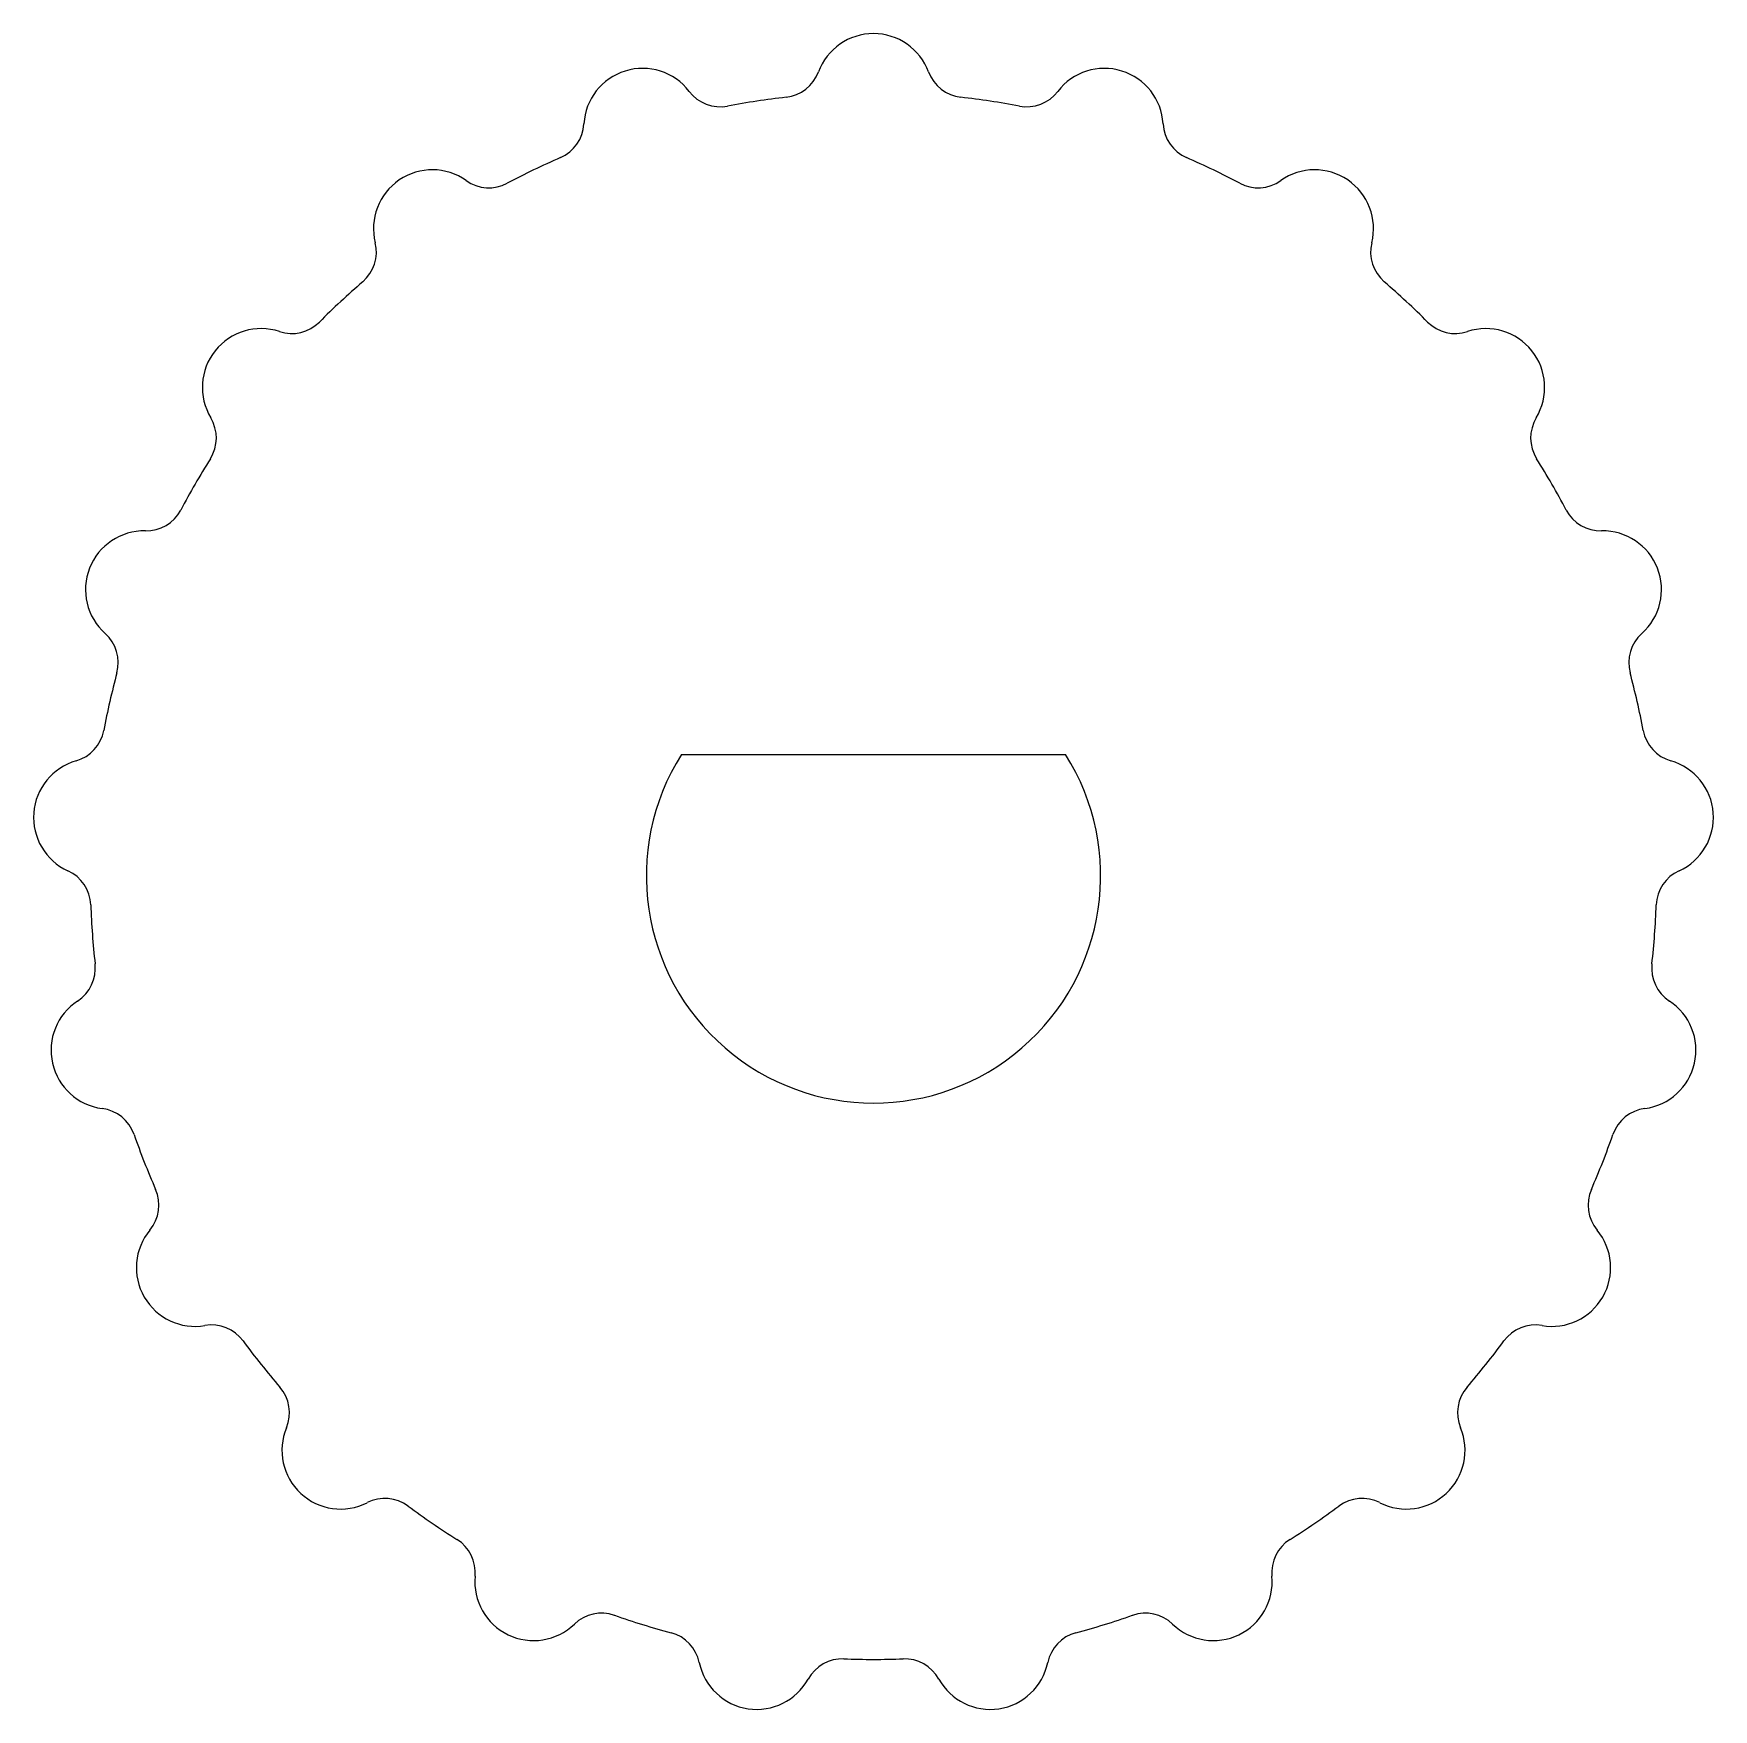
# Model space of a CAD drawing. Header units: millimetres. Extents: x -10.7 to 10.7, y -10.6 to 10.8.
import ezdxf

# ---------------------------------------------------------------- set-up
doc = ezdxf.new("R2010")
doc.units = ezdxf.units.MM

msp = doc.modelspace()

# ---------------------------------------------------------------- linework, layer by layer
at = {"color": 7, "linetype": 'Continuous', "lineweight": 25}
msp.add_line((-2.451, 1.55), (2.451, 1.55), dxfattribs=at)
for centre, radius, start, end in [((0, 10), 0.75, 20.3345, 159.6655), ((-2.948, 9.556), 0.75, 37.4773, 176.8084), ((2.948, 9.556), 0.75, 3.1916, 142.5227), ((-1.172, 10.434), 0.5, 276.4092, 339.6655), ((1.172, 10.434), 0.5, 200.3345, 263.5908), ((-1.956, 10.316), 0.5, 217.4773, 280.7337), ((0, 0), 10, 96.4092, 100.7337), ((0, 0), 10, 79.2663, 83.5908), ((1.956, 10.316), 0.5, 259.2663, 322.5227), ((-4.196, 9.625), 0.5, 293.5521, 356.8084), ((4.196, 9.625), 0.5, 183.1916, 246.4479), ((-5.633, 8.262), 0.75, 54.6202, 193.9512), ((0, 0), 10, 113.5521, 117.8765), ((0, 0), 10, 62.1235, 66.4479), ((5.633, 8.262), 0.75, 346.0488, 125.3798), ((-4.909, 9.282), 0.5, 234.6202, 297.8765), ((4.909, 9.282), 0.5, 242.1235, 305.3798), ((-6.846, 7.961), 0.5, 310.6949, 13.9512), ((6.846, 7.961), 0.5, 166.0488, 229.3051), ((0, 0), 10, 130.6949, 135.0194), ((0, 0), 10, 44.9806, 49.3051), ((-7.818, 6.235), 0.75, 71.7631, 211.0941), ((-7.427, 7.422), 0.5, 251.7631, 315.0194), ((7.427, 7.422), 0.5, 224.9806, 288.2369), ((7.818, 6.235), 0.75, 328.9059, 108.2369), ((-8.889, 5.589), 0.5, 327.8378, 31.0941), ((8.889, 5.589), 0.5, 148.9059, 212.1622), ((0, 0), 10, 147.8378, 152.1622), ((0, 0), 10, 27.8378, 32.1622), ((-9.285, 4.903), 0.5, 268.9059, 332.1622), ((9.285, 4.903), 0.5, 207.8378, 271.0941), ((-9.309, 3.653), 0.75, 88.9059, 228.2369), ((9.309, 3.653), 0.75, 311.7631, 91.0941), ((-10.141, 2.721), 0.5, 344.9806, 48.2369), ((10.141, 2.721), 0.5, 131.7631, 195.0194), ((0, 0), 10, 164.9806, 169.3051), ((0, 0), 10, 10.6949, 15.0194), ((-10.318, 1.949), 0.5, 286.0488, 349.3051), ((10.318, 1.949), 0.5, 190.6949, 253.9512), ((0, 0), 2.9, 147.6912, 32.3088), ((-9.972, 0.747), 0.75, 106.0488, 245.3798), ((9.972, 0.747), 0.75, 294.6202, 73.9512), ((-10.493, -0.389), 0.5, 2.1235, 65.3798), ((10.493, -0.389), 0.5, 114.6202, 177.8765), ((0, 0), 10, 182.1235, 186.4479), ((0, 0), 10, 353.5521, 357.8765), ((-10.434, -1.179), 0.5, 303.1916, 6.4479), ((10.434, -1.179), 0.5, 173.5521, 236.8084), ((-9.749, -2.225), 0.75, 123.1916, 262.5227), ((9.749, -2.225), 0.75, 277.4773, 56.8084), ((-9.912, -3.465), 0.5, 19.2663, 82.5227), ((9.912, -3.465), 0.5, 97.4773, 160.7337), ((0, 0), 10, 199.2663, 203.5908), ((0, 0), 10, 336.4092, 340.7337), ((-9.622, -4.202), 0.5, 320.3345, 23.5908), ((9.622, -4.202), 0.5, 156.4092, 219.6655), ((-8.66, -5), 0.75, 140.3345, 279.6655), ((8.66, -5), 0.75, 260.3345, 39.6655), ((-8.45, -6.232), 0.5, 36.4092, 99.6655), ((8.45, -6.232), 0.5, 80.3345, 143.5908), ((0, 0), 10, 216.4092, 220.7337), ((0, 0), 10, 319.2663, 323.5908), ((-7.956, -6.852), 0.5, 337.4773, 40.7337), ((7.956, -6.852), 0.5, 139.2663, 202.5227), ((-6.802, -7.331), 0.75, 157.4773, 296.8084), ((6.802, -7.331), 0.75, 243.1916, 22.5227), ((-6.238, -8.446), 0.5, 53.5521, 116.8084), ((0, 0), 10, 233.5521, 237.8765), ((0, 0), 10, 302.1235, 306.4479), ((6.238, -8.446), 0.5, 63.1916, 126.4479), ((-5.583, -8.892), 0.5, 354.6202, 57.8765), ((5.583, -8.892), 0.5, 122.1235, 185.3798), ((-4.339, -9.01), 0.75, 174.6202, 313.9512), ((4.339, -9.01), 0.75, 226.0488, 5.3798), ((-3.471, -9.91), 0.5, 70.6949, 133.9512), ((3.471, -9.91), 0.5, 46.0488, 109.3051), ((0, 0), 10, 250.6949, 255.0194), ((0, 0), 10, 284.9806, 289.3051), ((-2.714, -10.143), 0.5, 11.7631, 75.0194), ((2.714, -10.143), 0.5, 104.9806, 168.2369), ((-1.49, -9.888), 0.75, 191.7631, 331.0941), ((-0.396, -10.493), 0.5, 87.8378, 151.0941), ((0, 0), 10, 267.8378, 272.1622), ((0.396, -10.493), 0.5, 28.9059, 92.1622), ((1.49, -9.888), 0.75, 208.9059, 348.2369)]:
    msp.add_arc(centre, radius, start, end, dxfattribs=at)

doc.saveas('drawing.dxf')
